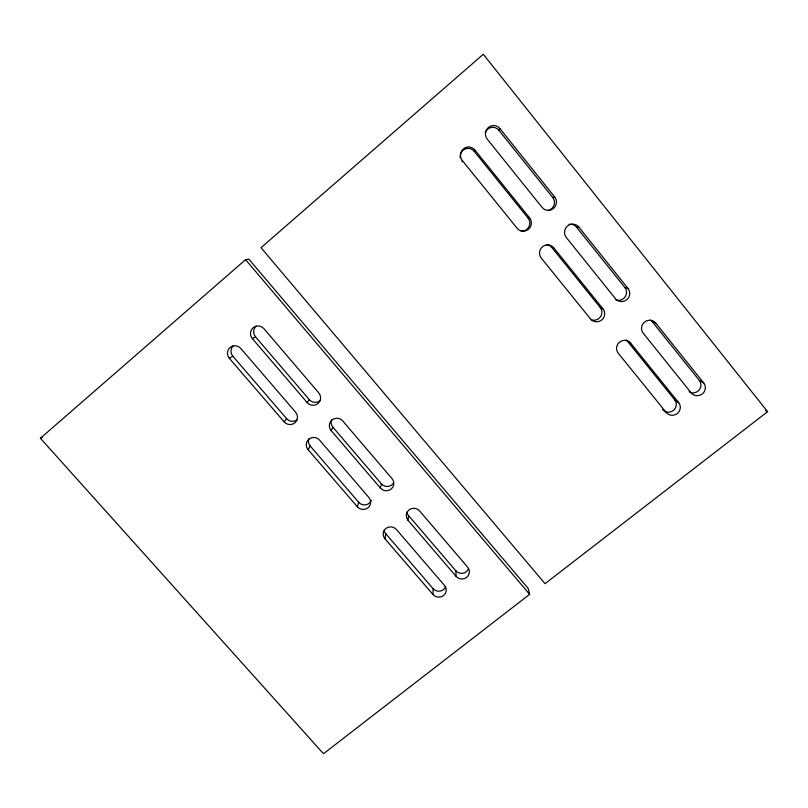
<?xml version="1.0" encoding="UTF-8"?>
<svg xmlns="http://www.w3.org/2000/svg" width="808" height="808" viewBox="0 0 808 808"><rect width="100%" height="100%" fill="white"/><g stroke="black" fill="none" stroke-linecap="round" stroke-linejoin="round"><path stroke-width="1.21" d="M433.007 594.526L384.931 538.774A7.535 7.272 10 0 1 385.84 528.523A7.535 7.272 10 0 1 396.455 529.543L444.531 585.467A7.484 7.151 4.1 0 1 443.531 595.536A7.484 7.151 4.1 0 1 433.007 594.526L433.118 588.678L385.83 533.775A7.413 7.161 10 0 1 384.204 530.401M408.02 520.271A7.565 7.333 6.9 0 1 408.969 509.939A7.565 7.333 6.9 0 1 419.625 510.959L467.711 567.246A7.514 7.201 1.3 0 1 466.671 577.387A7.514 7.201 1.3 0 1 456.096 576.377L408.02 520.271L408.535 515.554A7.444 7.211 6.9 0 1 406.919 512.151M384.931 538.774L385.83 533.775M380.437 488.082L331.169 430.583A7.666 7.504 25.8 0 1 331.997 419.968A7.666 7.504 25.8 0 1 342.764 420.978L392.042 478.669A7.595 7.393 12 0 1 391.123 489.082A7.595 7.393 12 0 1 380.437 488.082L381.406 483.871L332.957 427.281A7.545 7.383 26 0 1 331.573 419.968M357.358 506.798L308.101 449.672A7.636 7.444 26.7 0 1 308.888 439.138A7.636 7.444 26.7 0 1 319.614 440.148L368.872 497.455A7.565 7.333 14.9 0 1 368.004 507.798A7.565 7.333 14.9 0 1 357.358 506.798L358.701 502.303L310.262 446.077A7.514 7.322 26.9 0 1 308.858 438.815M461.924 161.701L462.307 160.529A8.272 8.04 -76 0 1 463.428 148.884A8.272 8.04 -76 0 1 474.761 149.874L529.644 217.928A8.141 7.949 -61.3 0 1 528.432 229.341A8.141 7.949 -61.3 0 1 517.191 228.341L462.307 160.529M460.237 157.903A8.131 7.898 -76 0 1 474.165 151.237L474.761 149.874M331.169 430.583L332.957 427.281M485.184 132.684A8.201 7.928 -73.5 0 1 498.788 130.179L499.819 128.442L554.712 196.97A8.221 7.979 -60.8 0 1 553.45 208.464A8.221 7.979 -60.8 0 1 542.158 207.474L487.264 139.188A8.343 8.07 -73.4 0 1 488.436 127.442A8.343 8.07 -73.4 0 1 499.819 128.442M308.101 449.672L310.262 446.077M307.161 402.566A7.706 7.545 34 0 0 317.958 403.566A7.706 7.545 34 0 0 318.756 392.87L263.984 328.745A7.827 7.625 49.5 0 0 253.096 327.745A7.827 7.625 49.5 0 0 252.399 338.653L307.161 402.566L309.353 399.707A7.585 7.423 34.3 0 0 319.968 400.697M284.113 421.847A7.686 7.484 33.4 0 0 294.859 422.847A7.686 7.484 33.4 0 0 295.617 412.221L240.855 348.521A7.797 7.565 46.5 0 0 230.017 347.521A7.797 7.565 46.5 0 0 229.361 358.358L284.113 421.847L286.668 418.685A7.555 7.363 33.6 0 0 297.233 419.665M40.4 438.269L245.582 259.671L248.854 259.156L528.21 588.466L529.644 594.335L323.483 753.723L40.4 438.269L42.561 437.138M767.6 411.676L545.047 583.689L261.004 247.703L483.285 54.277L767.6 411.676L765.418 410.464M229.361 358.358L232.845 356.217A7.676 7.444 46.8 0 1 233.492 345.571M252.399 338.653L255.51 336.835A7.706 7.504 49.7 0 1 256.197 326.109M547.763 210.575A8.08 7.838 -61 0 0 552.753 197.516L554.712 196.97M521.15 231.159A8.009 7.817 -61.5 0 0 528.119 218.12L529.644 217.928M569.074 224.301A8.03 7.797 -54.8 0 1 576.397 227.028L578.76 226.987L628.099 288.577A8.09 7.817 -43.2 0 1 626.705 299.768A8.09 7.817 -43.2 0 1 615.534 298.768L566.206 237.39A8.171 7.928 -54.6 0 1 567.509 225.988A8.171 7.928 -54.6 0 1 578.76 226.987M546.511 244.622A7.959 7.767 -54 0 1 551.763 247.42L553.692 247.743L603.031 308.909A8.019 7.787 -40.7 0 1 601.687 320.008A8.019 7.787 -40.7 0 1 590.577 319.009L541.239 258.055A8.1 7.898 -53.8 0 1 542.491 246.733A8.1 7.898 -53.8 0 1 553.692 247.743M576.397 227.028L624.917 287.567L628.099 288.577M650.622 320.079A7.908 7.615 -38.6 0 1 652.066 321.453L655.702 323.038L703.798 383.073A7.989 7.615 -32.1 0 1 702.283 393.951A7.989 7.615 -32.1 0 1 691.234 392.941L689.143 391.567M551.763 247.42L600.283 307.565L603.031 308.909M652.066 321.453L699.385 380.497L703.798 383.073M625.988 339.855A7.848 7.585 -35.8 0 1 627.432 341.218L630.634 343.127L678.73 402.768A7.928 7.585 -29.5 0 1 677.276 413.555A7.928 7.585 -29.5 0 1 666.277 412.545L662.52 409.494M627.432 341.218L674.761 399.869L678.73 402.768M232.845 356.217L286.668 418.685M255.51 336.835L309.353 399.707M408.535 515.554L455.843 570.791L456.096 576.377M245.582 259.671L529.644 594.335M666.277 412.545L618.17 353.116A7.979 7.716 -35.6 0 1 619.554 342.117A7.979 7.716 -35.6 0 1 630.634 343.127M474.165 151.237L528.119 218.12M691.234 392.941L643.138 333.108A8.05 7.747 -38.3 0 1 644.572 322.018A8.05 7.747 -38.3 0 1 655.702 323.038M498.788 130.179L552.753 197.516M624.917 287.567A7.949 7.686 -43.5 0 1 615.807 299.909M699.385 380.497A7.858 7.494 -32.3 0 1 690.214 392.476M600.283 307.565A7.888 7.656 -41 0 1 591.264 319.806M674.761 399.869A7.797 7.464 -29.7 0 1 665.681 411.757M445.683 586.709A7.363 7.05 4 0 1 433.118 588.678M371.357 500.243A7.444 7.222 14.9 0 1 358.701 502.303M393.233 483.467A7.474 7.282 12 0 1 381.406 483.871M468.478 568.812A7.393 7.1 1.2 0 1 455.843 570.791"/></g></svg>
